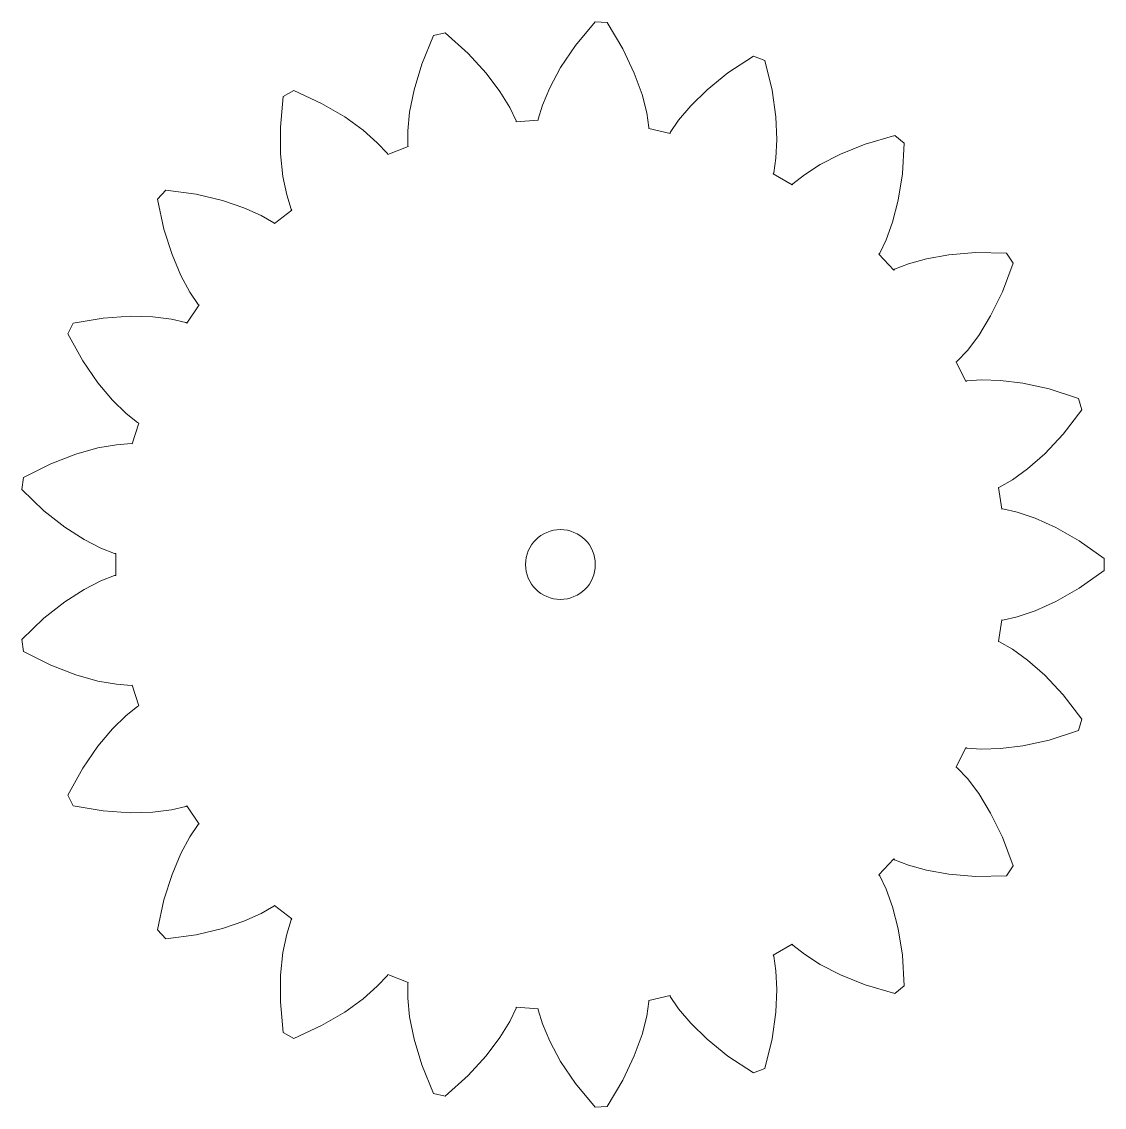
# Model space of a CAD drawing. Extents: x -31.6 to 31.9, y -31.9 to 31.9.
import ezdxf

# ---------------------------------------------------------------- set-up
doc = ezdxf.new("R2010")
doc.units = 0
doc.layers.get('0').update_dxf_attribs({"linetype": 'CONTINUOUS', "lineweight": 25, "true_color": 0xffffff})

# ---------------------------------------------------------------- blocks, each defined once
blk = doc.blocks.new('gear')
at = {"lineweight": 0}
for p, q in [((0.886, 30.486), (2.032, 31.879)), ((2.032, 31.879), (2.742, 31.826)), ((2.742, 31.826), (3.668, 30.278)), ((-8.14, 29.393), (-7.455, 31.062)), ((-7.455, 31.062), (-6.761, 31.22)), ((-6.761, 31.22), (-5.42, 30.014)), ((-5.42, 30.014), (-4.358, 28.854)), ((0.009, 29.181), (0.886, 30.486)), ((3.668, 30.278), (4.341, 28.856)), ((-8.593, 27.887), (-8.14, 29.393)), ((9.832, 28.871), (11.338, 29.864)), ((11.338, 29.864), (12.001, 29.604)), ((12.001, 29.604), (12.429, 27.851)), ((-4.358, 28.854), (-3.554, 27.785)), ((-0.627, 28.004), (0.009, 29.181)), ((4.341, 28.856), (4.794, 27.598)), ((8.61, 27.882), (9.832, 28.871)), ((-16.442, 25.688), (-16.279, 27.485)), ((-16.279, 27.485), (-15.663, 27.841)), ((-15.663, 27.841), (-14.025, 27.083)), ((-8.854, 26.575), (-8.593, 27.887)), ((-3.554, 27.785), (-2.978, 26.842)), ((-1.056, 26.986), (-0.627, 28.004)), ((4.794, 27.598), (5.067, 26.528)), ((7.655, 26.945), (8.61, 27.882)), ((12.429, 27.851), (12.653, 26.295)), ((-14.025, 27.083), (-12.669, 26.287)), ((-2.978, 26.842), (-2.598, 26.059)), ((-1.315, 26.155), (-1.056, 26.986)), ((6.945, 26.099), (7.655, 26.945)), ((-12.669, 26.287), (-11.586, 25.503)), ((-8.964, 25.476), (-8.854, 26.575)), ((-1.312, 26.091), (-1.315, 26.155)), ((5.067, 26.528), (5.199, 25.667)), ((12.653, 26.295), (12.715, 24.959)), ((-16.431, 24.115), (-16.442, 25.688)), ((-2.598, 26.059), (-2.592, 25.995)), ((-2.592, 25.995), (-1.312, 26.091)), ((5.199, 25.667), (5.186, 25.604)), ((5.186, 25.604), (6.437, 25.318)), ((6.453, 25.381), (6.945, 26.099)), ((-11.586, 25.503), (-10.757, 24.772)), ((-8.966, 24.606), (-8.964, 25.476)), ((6.437, 25.318), (6.453, 25.381)), ((12.715, 24.959), (12.661, 23.856)), ((17.905, 24.69), (19.637, 25.195)), ((19.637, 25.195), (20.194, 24.751)), ((-10.757, 24.772), (-10.164, 24.136)), ((-10.139, 24.076), (-8.944, 24.545)), ((-8.944, 24.545), (-8.966, 24.606)), ((16.445, 24.106), (17.905, 24.69)), ((20.194, 24.751), (20.087, 22.95)), ((-16.293, 22.785), (-16.431, 24.115)), ((-10.164, 24.136), (-10.139, 24.076)), ((12.661, 23.856), (12.533, 22.995)), ((15.257, 23.491), (16.445, 24.106)), ((12.533, 22.995), (12.502, 22.938)), ((14.329, 22.892), (15.257, 23.491)), ((-16.075, 21.702), (-16.293, 22.785)), ((12.502, 22.938), (13.613, 22.296)), ((13.613, 22.296), (13.647, 22.351)), ((13.647, 22.351), (14.329, 22.892)), ((20.087, 22.95), (19.842, 21.397)), ((-23.657, 21.465), (-23.173, 21.987)), ((-23.173, 21.987), (-21.385, 21.745)), ((-21.385, 21.745), (-19.854, 21.385)), ((-15.82, 20.87), (-16.075, 21.702)), ((-23.283, 19.7), (-23.657, 21.465)), ((-19.854, 21.385), (-18.588, 20.955)), ((19.842, 21.397), (19.507, 20.102)), ((-18.588, 20.955), (-17.581, 20.501)), ((-17.581, 20.501), (-16.826, 20.068)), ((-16.784, 20.018), (-15.78, 20.818)), ((-15.78, 20.818), (-15.82, 20.87)), ((-16.826, 20.068), (-16.784, 20.018)), ((19.507, 20.102), (19.13, 19.064)), ((-22.809, 18.201), (-23.283, 19.7)), ((19.13, 19.064), (18.754, 18.279)), ((-22.285, 16.97), (-22.809, 18.201)), ((18.754, 18.279), (18.708, 18.234)), ((18.708, 18.234), (19.58, 17.293)), ((20.44, 17.652), (21.504, 17.951)), ((21.504, 17.951), (22.82, 18.187)), ((22.82, 18.187), (24.387, 18.315)), ((24.387, 18.315), (26.191, 18.288)), ((26.191, 18.288), (26.592, 17.699)), ((19.58, 17.293), (19.629, 17.336)), ((19.629, 17.336), (20.44, 17.652)), ((26.592, 17.699), (25.959, 16.01)), ((-21.757, 16), (-22.285, 16.97)), ((-21.269, 15.279), (-21.757, 16)), ((25.959, 16.01), (25.267, 14.598)), ((-21.939, 14.182), (-21.217, 15.241)), ((-21.217, 15.241), (-21.269, 15.279)), ((-28.933, 13.538), (-28.624, 14.18)), ((-28.624, 14.18), (-26.845, 14.476)), ((-26.845, 14.476), (-25.276, 14.583)), ((-25.276, 14.583), (-23.939, 14.545)), ((-23.939, 14.545), (-22.843, 14.408)), ((-22.843, 14.408), (-21.994, 14.217)), ((-21.994, 14.217), (-21.939, 14.182)), ((25.267, 14.598), (24.566, 13.459)), ((-28.055, 11.962), (-28.933, 13.538)), ((24.566, 13.459), (23.899, 12.578)), ((23.899, 12.578), (23.309, 11.939)), ((-27.161, 10.669), (-28.055, 11.962)), ((23.309, 11.939), (23.251, 11.909)), ((23.251, 11.909), (23.807, 10.753)), ((23.867, 10.78), (24.735, 10.842)), ((24.735, 10.842), (25.839, 10.815)), ((-26.297, 9.647), (-27.161, 10.669)), ((23.807, 10.753), (23.867, 10.78)), ((25.839, 10.815), (27.167, 10.653)), ((27.167, 10.653), (28.702, 10.313)), ((28.702, 10.313), (30.418, 9.755)), ((-25.507, 8.876), (-26.297, 9.647)), ((30.418, 9.755), (30.628, 9.075)), ((30.628, 9.075), (29.525, 7.647)), ((-24.828, 8.331), (-25.507, 8.876)), ((-25.144, 7.084), (-24.766, 8.31)), ((-24.766, 8.31), (-24.828, 8.331)), ((-27.163, 6.843), (-26.075, 7.035)), ((-26.075, 7.035), (-25.207, 7.102)), ((-25.207, 7.102), (-25.144, 7.084)), ((29.525, 7.647), (28.447, 6.502)), ((-29.919, 5.92), (-28.451, 6.485)), ((-28.451, 6.485), (-27.163, 6.843)), ((28.447, 6.502), (27.442, 5.62)), ((-31.532, 5.113), (-29.919, 5.92)), ((-31.638, 4.409), (-31.532, 5.113)), ((27.442, 5.62), (26.545, 4.975)), ((25.792, 4.538), (25.728, 4.527)), ((25.728, 4.527), (25.92, 3.258)), ((26.545, 4.975), (25.792, 4.538)), ((-30.335, 3.161), (-31.638, 4.409)), ((25.92, 3.258), (25.984, 3.266)), ((25.984, 3.266), (26.832, 3.07)), ((-29.099, 2.189), (-30.335, 3.161)), ((26.832, 3.07), (27.879, 2.718)), ((27.879, 2.718), (29.1, 2.172)), ((-27.973, 1.468), (-29.099, 2.189)), ((29.1, 2.172), (30.467, 1.395)), ((-26.99, 0.963), (-27.973, 1.468)), ((30.467, 1.395), (31.942, 0.356)), ((-26.181, 0.643), (-26.99, 0.963)), ((-26.115, 0.641), (-26.181, 0.643)), ((-26.116, -0.641), (-26.115, 0.641)), ((31.942, 0.356), (31.942, -0.356)), ((31.942, -0.356), (30.467, -1.395)), ((-27.973, -1.468), (-26.99, -0.963)), ((-26.99, -0.963), (-26.181, -0.643)), ((-26.181, -0.643), (-26.116, -0.641)), ((-29.099, -2.189), (-27.973, -1.468)), ((30.467, -1.395), (29.1, -2.172)), ((-30.335, -3.161), (-29.099, -2.189)), ((29.1, -2.172), (27.879, -2.718)), ((-31.638, -4.409), (-30.335, -3.161)), ((26.832, -3.07), (25.984, -3.266)), ((27.879, -2.718), (26.832, -3.07)), ((25.919, -3.258), (25.728, -4.527)), ((25.984, -3.266), (25.919, -3.258)), ((-31.532, -5.113), (-31.638, -4.409)), ((25.728, -4.527), (25.792, -4.538)), ((25.792, -4.538), (26.545, -4.975)), ((26.545, -4.975), (27.442, -5.62)), ((-29.919, -5.92), (-31.532, -5.113)), ((27.442, -5.62), (28.447, -6.502)), ((-28.451, -6.485), (-29.919, -5.92)), ((-27.163, -6.843), (-28.451, -6.485)), ((-26.075, -7.035), (-27.163, -6.843)), ((28.447, -6.502), (29.525, -7.647)), ((-25.207, -7.102), (-26.075, -7.035)), ((-25.144, -7.084), (-25.207, -7.102)), ((-24.766, -8.31), (-25.144, -7.084)), ((29.525, -7.647), (30.628, -9.075)), ((-26.297, -9.647), (-25.507, -8.876)), ((-25.507, -8.876), (-24.828, -8.331)), ((-24.828, -8.331), (-24.766, -8.31)), ((30.628, -9.075), (30.418, -9.755)), ((-27.161, -10.669), (-26.297, -9.647)), ((30.418, -9.755), (28.702, -10.313)), ((-28.055, -11.962), (-27.161, -10.669)), ((23.807, -10.753), (23.251, -11.909)), ((23.867, -10.78), (23.807, -10.753)), ((24.735, -10.842), (23.867, -10.78)), ((25.839, -10.815), (24.735, -10.842)), ((27.167, -10.653), (25.839, -10.815)), ((28.702, -10.313), (27.167, -10.653)), ((-28.933, -13.538), (-28.055, -11.962)), ((23.251, -11.909), (23.309, -11.939)), ((23.309, -11.939), (23.899, -12.578)), ((23.899, -12.578), (24.566, -13.459)), ((-28.624, -14.18), (-28.933, -13.538)), ((24.566, -13.459), (25.267, -14.598)), ((-26.845, -14.476), (-28.624, -14.18)), ((-25.276, -14.583), (-26.845, -14.476)), ((-23.939, -14.545), (-25.276, -14.583)), ((-22.843, -14.408), (-23.939, -14.545)), ((-21.994, -14.217), (-22.843, -14.408)), ((-21.939, -14.181), (-21.994, -14.217)), ((-21.216, -15.241), (-21.939, -14.181)), ((25.267, -14.598), (25.959, -16.01)), ((-21.757, -16), (-21.269, -15.279)), ((-21.269, -15.279), (-21.216, -15.241)), ((-22.285, -16.97), (-21.757, -16)), ((25.959, -16.01), (26.592, -17.699)), ((-22.809, -18.201), (-22.285, -16.97)), ((19.58, -17.293), (18.707, -18.233)), ((19.629, -17.336), (19.58, -17.293)), ((20.44, -17.652), (19.629, -17.336)), ((21.504, -17.951), (20.44, -17.652)), ((26.592, -17.699), (26.191, -18.288)), ((-23.283, -19.7), (-22.809, -18.201)), ((18.707, -18.233), (18.754, -18.279)), ((18.754, -18.279), (19.13, -19.064)), ((22.82, -18.187), (21.504, -17.951)), ((24.387, -18.315), (22.82, -18.187)), ((26.191, -18.288), (24.387, -18.315)), ((19.13, -19.064), (19.507, -20.102)), ((-23.657, -21.465), (-23.283, -19.7)), ((-16.826, -20.068), (-17.581, -20.501)), ((-16.784, -20.018), (-16.826, -20.068)), ((-15.781, -20.818), (-16.784, -20.018)), ((19.507, -20.102), (19.842, -21.397)), ((-18.588, -20.955), (-19.854, -21.385)), ((-17.581, -20.501), (-18.588, -20.955)), ((-16.075, -21.702), (-15.82, -20.87)), ((-15.82, -20.87), (-15.781, -20.818)), ((-23.173, -21.987), (-23.657, -21.465)), ((-19.854, -21.385), (-21.385, -21.745)), ((19.842, -21.397), (20.087, -22.95)), ((-21.385, -21.745), (-23.173, -21.987)), ((-16.293, -22.785), (-16.075, -21.702)), ((13.613, -22.296), (12.502, -22.938)), ((13.647, -22.351), (13.613, -22.296)), ((-16.431, -24.115), (-16.293, -22.785)), ((12.502, -22.938), (12.533, -22.995)), ((14.329, -22.892), (13.647, -22.351)), ((15.257, -23.491), (14.329, -22.892)), ((20.087, -22.95), (20.194, -24.751)), ((12.533, -22.995), (12.661, -23.856)), ((16.445, -24.106), (15.257, -23.491)), ((-16.442, -25.688), (-16.431, -24.115)), ((-10.164, -24.136), (-10.757, -24.772)), ((-10.139, -24.076), (-10.164, -24.136)), ((-8.944, -24.545), (-10.139, -24.076)), ((12.661, -23.856), (12.715, -24.959)), ((17.905, -24.69), (16.445, -24.106)), ((-10.757, -24.772), (-11.586, -25.503)), ((-8.966, -24.606), (-8.944, -24.545)), ((-8.964, -25.476), (-8.966, -24.606)), ((19.637, -25.195), (17.905, -24.69)), ((20.194, -24.751), (19.637, -25.195)), ((-11.586, -25.503), (-12.669, -26.287)), ((-8.854, -26.575), (-8.964, -25.476)), ((6.437, -25.318), (5.186, -25.604)), ((6.453, -25.381), (6.437, -25.318)), ((6.945, -26.099), (6.453, -25.381)), ((12.715, -24.959), (12.653, -26.295)), ((-16.279, -27.485), (-16.442, -25.688)), ((-2.598, -26.059), (-2.978, -26.842)), ((-2.592, -25.994), (-2.598, -26.059)), ((-1.312, -26.091), (-2.592, -25.994)), ((-1.315, -26.155), (-1.312, -26.091)), ((5.199, -25.667), (5.067, -26.528)), ((5.186, -25.604), (5.199, -25.667)), ((7.655, -26.945), (6.945, -26.099)), ((-12.669, -26.287), (-14.025, -27.083)), ((-8.593, -27.887), (-8.854, -26.575)), ((-1.056, -26.986), (-1.315, -26.155)), ((5.067, -26.528), (4.794, -27.598)), ((12.653, -26.295), (12.429, -27.851)), ((-14.025, -27.083), (-15.663, -27.841)), ((-2.978, -26.842), (-3.554, -27.785)), ((-0.627, -28.004), (-1.056, -26.986)), ((8.61, -27.882), (7.655, -26.945)), ((-15.663, -27.841), (-16.279, -27.485)), ((-8.14, -29.393), (-8.593, -27.887)), ((-3.554, -27.785), (-4.358, -28.854)), ((0.009, -29.181), (-0.627, -28.004)), ((4.794, -27.598), (4.341, -28.856)), ((9.832, -28.871), (8.61, -27.882)), ((12.429, -27.851), (12.001, -29.604)), ((-4.358, -28.854), (-5.42, -30.014)), ((0.886, -30.486), (0.009, -29.181)), ((4.341, -28.856), (3.668, -30.278)), ((11.338, -29.864), (9.832, -28.871)), ((-7.455, -31.062), (-8.14, -29.393)), ((12.001, -29.604), (11.338, -29.864)), ((-5.42, -30.014), (-6.761, -31.22)), ((2.032, -31.879), (0.886, -30.486)), ((3.668, -30.278), (2.742, -31.826)), ((-6.761, -31.22), (-7.455, -31.062)), ((2.742, -31.826), (2.032, -31.879))]:
    blk.add_line(p, q, dxfattribs=at)
blk.add_circle((0, 0), 2.05, dxfattribs=at)

msp = doc.modelspace()

# ---------------------------------------------------------------- block references
msp.add_blockref('gear', (0, 0))

doc.saveas('drawing.dxf')
